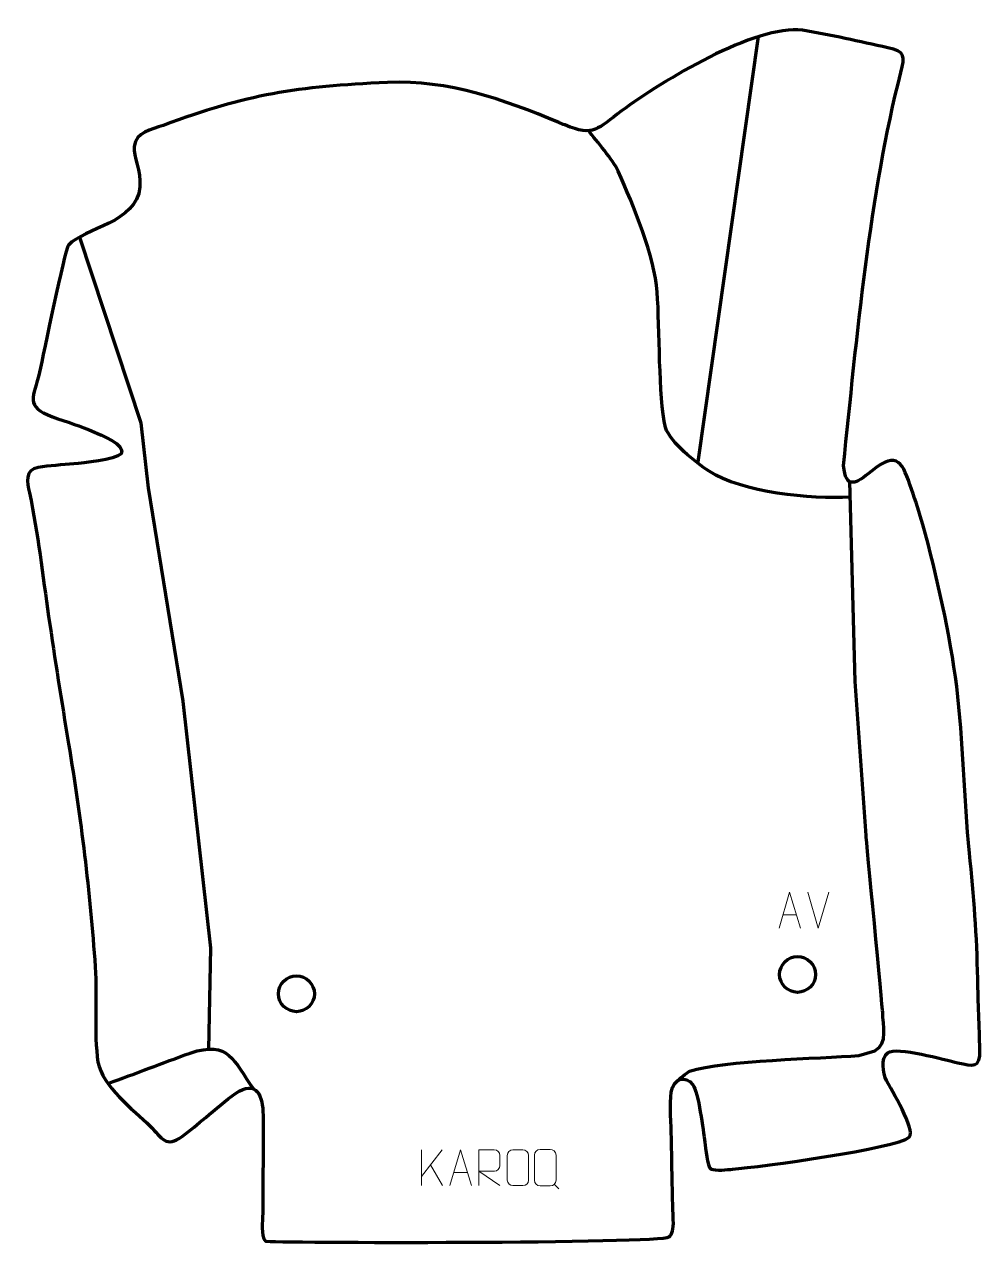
# Model space of a CAD drawing. Header units: millimetres. Extents: x -590 to 78, y 118 to 970.
import ezdxf

# ---------------------------------------------------------------- set-up
doc = ezdxf.new("R2010")
doc.units = ezdxf.units.MM
doc.header["$MEASUREMENT"] = 0
doc.layers.add('layer 2', color=7, linetype='Continuous')
doc.layers.add('layer 3', color=7, linetype='Continuous')

msp = doc.modelspace()

# ---------------------------------------------------------------- linework, layer by layer
at = {"layer": 'layer 2', "color": 142, "lineweight": 200}
for centre in [(-50.0353, 306.2452), (-399.8147, 292.7514)]:
    msp.add_ellipse(centre, major_axis=(0, 12.5), ratio=1, dxfattribs=at)
at = {"layer": 'layer 2', "color": 142, "lineweight": 158}
msp.add_open_spline([(-119.3638, 664.1918), (-119.3638, 664.1918), (-77.3283, 961.0678), (-77.3283, 961.0678)], degree=3, dxfattribs=at)
for points, knots in [([(-13.3423, 639.5632), (-40.4002, 637.9385), (-89.12, 642.7043), (-111.6699, 657.585), (-111.6699, 657.585), (-121.2472, 663.9051), (-138.306, 677.0743), (-142.2911, 688.0714), (-142.2911, 688.0714), (-147.0786, 710.181), (-146.241, 757.6604), (-147.9887, 782.6093), (-147.9887, 782.6093), (-149.7481, 807.7237), (-164.5571, 843.1878), (-175.2855, 867.1122), (-175.2855, 867.1122), (-178.8388, 874.9878), (-190.2033, 888.0551), (-195.9138, 895.4355)], [0, 0, 0, 0, 0.16666667, 0.16666667, 0.16666667, 0.16666667, 0.33333333, 0.33333333, 0.33333333, 0.33333333, 0.5, 0.5, 0.5, 0.5, 0.66666667, 0.66666667, 0.66666667, 0.66666667, 1, 1, 1, 1]), ([(-551.3245, 821.1198), (-551.3245, 821.1198), (-508.5275, 691.38), (-508.5275, 691.38), (-508.5275, 691.38), (-508.5275, 691.38), (-503.2358, 646.1361), (-503.2358, 646.1361), (-503.2358, 646.1361), (-503.2358, 646.1361), (-479.1585, 497.1757), (-479.1585, 497.1757), (-479.1585, 497.1757), (-479.1585, 497.1757), (-459.844, 324.932), (-459.844, 324.932), (-459.844, 324.932), (-459.844, 324.932), (-461.2992, 253.9243), (-461.2992, 253.9243)], [0, 0, 0, 0, 0.16666667, 0.16666667, 0.16666667, 0.16666667, 0.33333333, 0.33333333, 0.33333333, 0.33333333, 0.5, 0.5, 0.5, 0.5, 0.66666667, 0.66666667, 0.66666667, 0.66666667, 1, 1, 1, 1]), ([(-133.7874, 232.0093), (-133.7874, 232.0093), (-126.8982, 238.1818), (-125.443, 238.6448), (-125.443, 238.6448), (-100.8296, 246.476), (-35.231, 247.4768), (-7.2402, 249.6911), (-7.2402, 249.6911), (-7.2402, 249.6911), (4.0046, 252.8661), (4.0046, 252.8661), (4.0046, 252.8661), (13.5339, 257.9975), (9.4285, 270.9479), (9.4285, 279.7214), (9.4285, 279.7214), (9.4285, 281.4412), (-2.2132, 403.2819), (-2.2132, 403.2819), (-2.2132, 403.2819), (-2.2132, 403.2819), (-9.8861, 510.7027), (-9.8861, 510.7027), (-9.8861, 510.7027), (-9.8861, 510.7027), (-13.6317, 650.3508), (-13.6317, 650.3508)], [0, 0, 0, 0, 0.125, 0.125, 0.125, 0.125, 0.25, 0.25, 0.25, 0.25, 0.375, 0.375, 0.375, 0.375, 0.5, 0.5, 0.5, 0.5, 0.625, 0.625, 0.625, 0.625, 0.75, 0.75, 0.75, 0.75, 1, 1, 1, 1]), ([(-531.3718, 230.0687), (-512.2082, 237.0717), (-493.2002, 244.3001), (-474.0852, 251.3794), (-474.0852, 251.3794), (-446.817, 260.4302), (-443.6925, 246.0777), (-429.8667, 226.3389)], [0, 0, 0, 0, 0.33333333, 0.33333333, 0.33333333, 0.33333333, 1, 1, 1, 1])]:
    msp.add_open_spline(points, degree=3, knots=knots, dxfattribs=at)
at = {"layer": 'layer 2', "color": 250, "lineweight": 9}
for points, knots in [([(-62.9373, 338.6671), (-62.9373, 338.6671), (-55.5663, 363.6206), (-55.5663, 363.6206), (-55.5663, 363.6206), (-55.5663, 363.6206), (-47.9964, 338.6671), (-47.9964, 338.6671)], [0, 0, 0, 0, 0.33333333, 0.33333333, 0.33333333, 0.33333333, 1, 1, 1, 1]), ([(-292.6651, 158.795), (-292.6651, 158.795), (-285.2941, 183.7485), (-285.2941, 183.7485), (-285.2941, 183.7485), (-285.2941, 183.7485), (-277.7242, 158.795), (-277.7242, 158.795)], [0, 0, 0, 0, 0.33333333, 0.33333333, 0.33333333, 0.33333333, 1, 1, 1, 1]), ([(-272.5266, 158.795), (-272.5266, 158.795), (-272.5266, 183.7485), (-272.5266, 183.7485), (-272.5266, 183.7485), (-268.9318, 183.7485), (-265.3363, 183.7485), (-261.7411, 183.7485), (-261.7411, 183.7485), (-259.4158, 183.7108), (-257.8585, 182.2208), (-257.8626, 179.8544), (-257.8626, 179.8544), (-257.863, 177.8189), (-257.863, 174.7595), (-257.8626, 172.7235), (-257.8626, 172.7235), (-257.8691, 170.848), (-259.6814, 168.9062), (-261.6909, 168.8871), (-261.6909, 168.8871), (-261.6909, 168.8871), (-272.5266, 168.8871), (-272.5266, 168.8871), (-272.5266, 168.8871), (-272.5266, 168.8871), (-257.8719, 158.795), (-257.8719, 158.795)], [0, 0, 0, 0, 0.125, 0.125, 0.125, 0.125, 0.25, 0.25, 0.25, 0.25, 0.375, 0.375, 0.375, 0.375, 0.5, 0.5, 0.5, 0.5, 0.625, 0.625, 0.625, 0.625, 0.75, 0.75, 0.75, 0.75, 1, 1, 1, 1]), ([(-248.7141, 183.7482), (-246.3884, 183.7482), (-244.0623, 183.7482), (-241.7362, 183.7482), (-241.7362, 183.7482), (-239.7896, 183.7838), (-237.7982, 182.2922), (-237.7715, 179.8546), (-237.7715, 179.8546), (-237.7719, 174.1077), (-237.7719, 168.3604), (-237.7715, 162.6127), (-237.7715, 162.6127), (-237.9113, 160.2893), (-239.5885, 158.8097), (-241.7362, 158.7989), (-241.7362, 158.7989), (-244.0681, 158.7993), (-246.4, 158.7993), (-248.7315, 158.7989), (-248.7315, 158.7989), (-250.6565, 158.6935), (-252.6286, 160.578), (-252.6174, 162.5953), (-252.6174, 162.5953), (-252.6171, 168.3654), (-252.6171, 174.1351), (-252.6174, 179.9044), (-252.6174, 179.9044), (-252.6132, 182.0425), (-250.8665, 183.7617), (-248.7141, 183.7482)], [0, 0, 0, 0, 0.11111111, 0.11111111, 0.11111111, 0.11111111, 0.22222222, 0.22222222, 0.22222222, 0.22222222, 0.33333333, 0.33333333, 0.33333333, 0.33333333, 0.44444444, 0.44444444, 0.44444444, 0.44444444, 0.55555556, 0.55555556, 0.55555556, 0.55555556, 0.66666667, 0.66666667, 0.66666667, 0.66666667, 0.77777778, 0.77777778, 0.77777778, 0.77777778, 1, 1, 1, 1]), ([(-229.7777, 184.0255), (-227.4099, 184.0255), (-225.0419, 184.0255), (-222.6739, 184.0255), (-222.6739, 184.0255), (-220.6921, 184.0617), (-218.6648, 182.5432), (-218.6377, 180.0616), (-218.6377, 180.0616), (-218.638, 174.211), (-218.638, 168.3601), (-218.6377, 162.5087), (-218.6377, 162.5087), (-218.7799, 160.1434), (-220.4874, 158.6371), (-222.6739, 158.6261), (-222.6739, 158.6261), (-225.0479, 158.6266), (-227.4217, 158.6266), (-229.7952, 158.6261), (-229.7952, 158.6261), (-231.7551, 158.5189), (-233.7629, 160.4374), (-233.7514, 162.4911), (-233.7514, 162.4911), (-233.7511, 168.3651), (-233.7511, 174.2389), (-233.7514, 180.1123), (-233.7514, 180.1123), (-233.7471, 182.2889), (-231.9689, 184.0392), (-229.7777, 184.0255)], [0, 0, 0, 0, 0.11111111, 0.11111111, 0.11111111, 0.11111111, 0.22222222, 0.22222222, 0.22222222, 0.22222222, 0.33333333, 0.33333333, 0.33333333, 0.33333333, 0.44444444, 0.44444444, 0.44444444, 0.44444444, 0.55555556, 0.55555556, 0.55555556, 0.55555556, 0.66666667, 0.66666667, 0.66666667, 0.66666667, 0.77777778, 0.77777778, 0.77777778, 0.77777778, 1, 1, 1, 1])]:
    msp.add_open_spline(points, degree=3, knots=knots, dxfattribs=at)
for points in [[(-35.5778, 338.6598), (-35.5778, 338.6598), (-42.8996, 363.6134), (-42.8996, 363.6134)], [(-28.2559, 363.6134), (-28.2559, 363.6134), (-35.5777, 338.6598), (-35.5777, 338.6598)], [(-60.2147, 347.9165), (-60.2147, 347.9165), (-50.719, 347.9165), (-50.719, 347.9165)], [(-312.5454, 183.7485), (-312.5454, 183.7485), (-312.5454, 158.7949), (-312.5454, 158.7949)], [(-298.1692, 183.7485), (-298.1692, 183.7485), (-312.5454, 165.1088), (-312.5454, 165.1088)], [(-297.8439, 158.8907), (-297.8439, 158.8907), (-306.3144, 173.2043), (-306.3144, 173.2043)], [(-289.9425, 168.0444), (-289.9425, 168.0444), (-280.4468, 168.0444), (-280.4468, 168.0444)], [(-219.8476, 159.7241), (-219.8476, 159.7241), (-216.6374, 156.5172), (-216.6374, 156.5172)]]:
    msp.add_open_spline(points, degree=3, dxfattribs=at)
at = {"layer": 'layer 3', "color": 242, "lineweight": 158}
msp.add_open_spline([(-212.4839, 899.378), (-191.9085, 890.9034), (-189.7966, 896.7631), (-172.9117, 909.21), (-172.9117, 909.21), (-144.4944, 930.203), (-79.5684, 969.6291), (-46.5438, 965.5336), (-46.5438, 965.5336), (-26.608, 962.4106), (-6.7554, 957.4971), (13.0052, 953.2862), (13.0052, 953.2862), (25.12, 950.7047), (25.039, 947.5151), (22.1182, 936.1094), (22.1182, 936.1094), (0.5966, 852.0673), (-8.8813, 749.642), (-17.9034, 661.6734), (-17.9034, 661.6734), (-16.348, 644.4211), (-9.1576, 648.8593), (1.5375, 657.6069), (1.5375, 657.6069), (20.4152, 673.0473), (23.2626, 662.9592), (29.5673, 644.9901), (29.5673, 644.9901), (32.4206, 636.8578), (35.0503, 628.6024), (37.4134, 620.3135), (37.4134, 620.3135), (47.2106, 585.0847), (56.5043, 543.4889), (61.0912, 507.2677), (61.0912, 507.2677), (65.7915, 468.8668), (66.0502, 429.7516), (69.9676, 390.9731), (69.9676, 390.9731), (73.0092, 360.8639), (75.2341, 333.4358), (75.7502, 303.1062), (75.7502, 303.1062), (76.0335, 286.4578), (76.7638, 270.2402), (77.3226, 253.6503), (77.3226, 253.6503), (77.7687, 240.4065), (72.3964, 242.2368), (61.7733, 244.5529), (61.7733, 244.5529), (53.2473, 246.5524), (18.9296, 256.1975), (12.9318, 251.6142), (12.9318, 251.6142), (7.8129, 247.7025), (9.8377, 237.2613), (12.0387, 232.2763), (12.0387, 232.2763), (15.165, 226.0017), (32.7919, 197.9564), (27.9027, 192.5919), (27.9027, 192.5919), (18.9967, 184.6796), (-76.4087, 171.9343), (-95.3774, 170.2549), (-95.3774, 170.2549), (-98.6123, 169.9685), (-107.4532, 169.0403), (-110.3493, 170.3298), (-110.3493, 170.3298), (-113.4329, 172.3903), (-114.0912, 184.9686), (-114.7373, 189.1892), (-114.7373, 189.1892), (-115.9005, 196.8545), (-119.2552, 224.3306), (-123.0074, 229.2288), (-123.0074, 229.2288), (-128.3034, 236.1423), (-136.6015, 233.8458), (-138.1624, 223.9867), (-138.1624, 223.9867), (-139.4017, 216.1588), (-138.2445, 200.6269), (-138.06, 192.0291), (-138.06, 192.0291), (-137.7429, 172.9963), (-137.4252, 154.0024), (-136.7667, 134.976), (-136.7667, 134.976), (-136.5339, 128.2482), (-137.4565, 124.7663), (-139.6244, 123.0013), (-139.6244, 123.0013), (-145.3953, 118.3028), (-420.2421, 118.7185), (-421.5455, 120.1274), (-421.5455, 120.1274), (-424.7368, 123.5769), (-423.478, 134.4949), (-423.342, 139.1354), (-423.342, 139.1354), (-423.1932, 162.003), (-423.1127, 185.0109), (-423.1442, 207.8773), (-423.1442, 207.8773), (-423.1626, 221.2613), (-427.5451, 233.2956), (-442.369, 223.1249), (-442.369, 223.1249), (-448.8759, 218.6605), (-456.7331, 211.5865), (-463.1318, 206.3837), (-463.1318, 206.3837), (-468.6221, 201.9194), (-474.0201, 197.401), (-479.5995, 193.0411), (-479.5995, 193.0411), (-490.916, 184.9445), (-493.6055, 191.9232), (-502.0012, 200.4103), (-502.0012, 200.4103), (-513.8401, 211.9499), (-535.4995, 228.3323), (-538.378, 245.0933), (-538.378, 245.0933), (-541.455, 265.8288), (-538.8554, 289.7782), (-540.3146, 311.458), (-540.3146, 311.458), (-544.0988, 364.2008), (-550.1861, 415.1984), (-558.9156, 467.3433), (-558.9156, 467.3433), (-563.8848, 497.0174), (-568.3841, 526.3709), (-572.8059, 556.1223), (-572.8059, 556.1223), (-577.018, 585.0908), (-580.2001, 613.7541), (-586.211, 642.4619), (-586.211, 642.4619), (-587.7749, 649.9311), (-589.7304, 658.692), (-580.0646, 660.301), (-580.0646, 660.301), (-572.7557, 661.5177), (-562.9147, 661.9951), (-555.2717, 662.8052), (-555.2717, 662.8052), (-548.8022, 663.4909), (-526.6286, 665.439), (-522.1972, 669.873), (-522.1972, 669.873), (-518.5456, 675.98), (-537.0597, 683.2993), (-540.8169, 684.9102), (-540.8169, 684.9102), (-550.7797, 689.1308), (-559.9732, 692.0802), (-570.1084, 695.589), (-570.1084, 695.589), (-589.7495, 702.7916), (-583.4896, 709.2678), (-579.1644, 726.8636), (-579.1644, 726.8636), (-576.5439, 738.6796), (-561.9151, 811.3874), (-558.9173, 815.5317), (-558.9173, 815.5317), (-547.7954, 827.7019), (-511.414, 830.8261), (-509.0833, 856.114), (-509.0833, 856.114), (-508.4094, 867.7839), (-513.6112, 876.7759), (-513.1045, 884.459), (-513.1045, 884.459), (-511.6163, 894.583), (-501.244, 896.0179), (-492.9641, 899.068), (-492.9641, 899.068), (-434.3072, 920.8593), (-399.5381, 926.2658), (-336.3047, 929.0318), (-336.3047, 929.0318), (-292.8749, 930.9315), (-256.0517, 917.4038), (-216.6655, 901.1268), (-216.6655, 901.1268), (-215.2692, 900.5488), (-213.8768, 899.9642), (-212.4839, 899.378)], degree=3, knots=[0, 0, 0, 0, 0.02, 0.02, 0.02, 0.02, 0.04, 0.04, 0.04, 0.04, 0.06, 0.06, 0.06, 0.06, 0.08, 0.08, 0.08, 0.08, 0.1, 0.1, 0.1, 0.1, 0.12, 0.12, 0.12, 0.12, 0.14, 0.14, 0.14, 0.14, 0.16, 0.16, 0.16, 0.16, 0.18, 0.18, 0.18, 0.18, 0.2, 0.2, 0.2, 0.2, 0.22, 0.22, 0.22, 0.22, 0.24, 0.24, 0.24, 0.24, 0.26, 0.26, 0.26, 0.26, 0.28, 0.28, 0.28, 0.28, 0.3, 0.3, 0.3, 0.3, 0.32, 0.32, 0.32, 0.32, 0.34, 0.34, 0.34, 0.34, 0.36, 0.36, 0.36, 0.36, 0.38, 0.38, 0.38, 0.38, 0.4, 0.4, 0.4, 0.4, 0.42, 0.42, 0.42, 0.42, 0.44, 0.44, 0.44, 0.44, 0.46, 0.46, 0.46, 0.46, 0.48, 0.48, 0.48, 0.48, 0.5, 0.5, 0.5, 0.5, 0.52, 0.52, 0.52, 0.52, 0.54, 0.54, 0.54, 0.54, 0.56, 0.56, 0.56, 0.56, 0.58, 0.58, 0.58, 0.58, 0.6, 0.6, 0.6, 0.6, 0.62, 0.62, 0.62, 0.62, 0.64, 0.64, 0.64, 0.64, 0.66, 0.66, 0.66, 0.66, 0.68, 0.68, 0.68, 0.68, 0.7, 0.7, 0.7, 0.7, 0.72, 0.72, 0.72, 0.72, 0.74, 0.74, 0.74, 0.74, 0.76, 0.76, 0.76, 0.76, 0.78, 0.78, 0.78, 0.78, 0.8, 0.8, 0.8, 0.8, 0.82, 0.82, 0.82, 0.82, 0.84, 0.84, 0.84, 0.84, 0.86, 0.86, 0.86, 0.86, 0.88, 0.88, 0.88, 0.88, 0.9, 0.9, 0.9, 0.9, 0.92, 0.92, 0.92, 0.92, 0.94, 0.94, 0.94, 0.94, 0.96, 0.96, 0.96, 0.96, 1, 1, 1, 1], dxfattribs=at)

doc.saveas('drawing.dxf')
